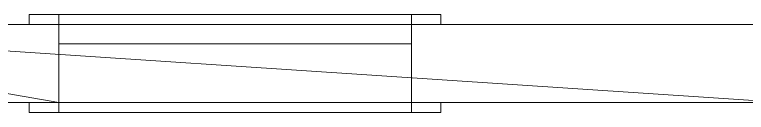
# Model space of a CAD drawing. Header units: inches. Extents: x -757 to 631, y -544 to 482.
# Drawn here: x 92.1 to 166.7, y -497.1 to -487.1 of the extents above; entities that cross this region are included whole.
import ezdxf

# ---------------------------------------------------------------- set-up
doc = ezdxf.new("R2010")
doc.units = ezdxf.units.IN
doc.header["$MEASUREMENT"] = 0
for name, color, linetype, lineweight in [('A-DOOR', 31, 'Continuous', 13), ('A-DOOR-FRAM', 31, 'Continuous', 9), ('A-WALL', 113, 'Continuous', 13)]:
    doc.layers.add(name, color=color, linetype=linetype, lineweight=lineweight)

# ---------------------------------------------------------------- blocks, each defined once
blk = doc.blocks.new('Single-Flush - 36_ x 84_-170492-_3D_')
at = {"layer": 'A-DOOR-FRAM'}
for p, q in [((-21, 4, 87), (-21, 4)), ((-21, 4, 87), (21, 4, 87)), ((21, 4), (21, 4, 87)), ((-21, -4, 87), (21, -4, 87)), ((-21, -4), (-21, -4, 87)), ((21, -4, 87), (21, -4))]:
    blk.add_line(p, q, dxfattribs=at)
at = {"layer": 'A-DOOR', "lineweight": 9}
mesh = blk.add_polyface(dxfattribs=at)
corners = [(18, 4), (-18, 4), (-18, 4, 84), (18, 4, 84)]
mesh.append_faces([[corners[k] for k in face] for face in [(0, 1, 2, 3)]])
mesh = blk.add_polyface(dxfattribs=at)
corners = [(18, 2, 84), (18, 4, 84), (-18, 4, 84), (-18, 2, 84)]
mesh.append_faces([[corners[k] for k in face] for face in [(0, 1, 2, 3)]])
mesh = blk.add_polyface(dxfattribs=at)
corners = [(-18, 2, 84), (-18, 4, 84), (-18, 4), (-18, 2)]
mesh.append_faces([[corners[k] for k in face] for face in [(0, 1, 2, 3)]])
mesh = blk.add_polyface(dxfattribs=at)
corners = [(18, 2), (-18, 2), (-18, 4), (18, 4)]
mesh.append_faces([[corners[k] for k in face] for face in [(0, 1, 2, 3)]])
mesh = blk.add_polyface(dxfattribs=at)
corners = [(18, 2), (18, 4), (18, 4, 84), (18, 2, 84)]
mesh.append_faces([[corners[k] for k in face] for face in [(0, 1, 2, 3)]])
mesh = blk.add_polyface(dxfattribs=at)
corners = [(-18, 2, 84), (-18, 2), (18, 2), (18, 2, 84)]
mesh.append_faces([[corners[k] for k in face] for face in [(0, 1, 2, 3)]])
at = {"layer": 'A-DOOR-FRAM'}
mesh = blk.add_polyface(dxfattribs=at)
corners = [(-21, 5, 87), (21, 5, 87), (21, 5), (18, 5), (18, 5, 84), (-18, 5, 84), (-18, 5), (-21, 5)]
mesh.append_faces([[corners[k] for k in face] for face in [(4, 1, 2, 3)]], dxfattribs={"vtx0": -1})
mesh.append_faces([[corners[k] for k in face] for face in [(7, 0, 5, 6)]], dxfattribs={"vtx1": -1})
mesh.append_faces([[corners[k] for k in face] for face in [(4, 5, 0, 1)]], dxfattribs={"vtx1": -1, "vtx3": -1})
mesh = blk.add_polyface(dxfattribs=at)
corners = [(-21, 5, 87), (-21, 4, 87), (21, 4, 87), (21, 5, 87)]
mesh.append_faces([[corners[k] for k in face] for face in [(0, 1, 2, 3)]])
mesh = blk.add_polyface(dxfattribs=at)
corners = [(-21, 5), (-18, 5), (-18, 4), (-21, 4)]
mesh.append_faces([[corners[k] for k in face] for face in [(3, 0, 1, 2)]])
mesh = blk.add_polyface(dxfattribs=at)
corners = [(-21, 5), (-21, 4), (-21, 4, 87), (-21, 5, 87)]
mesh.append_faces([[corners[k] for k in face] for face in [(0, 1, 2, 3)]])
mesh = blk.add_polyface(dxfattribs=at)
corners = [(-18, 5, 84), (18, 5, 84), (18, 4, 84), (-18, 4, 84)]
mesh.append_faces([[corners[k] for k in face] for face in [(0, 1, 2, 3)]])
mesh = blk.add_polyface(dxfattribs=at)
corners = [(-18, 5, 84), (-18, 4, 84), (-18, 4), (-18, 5)]
mesh.append_faces([[corners[k] for k in face] for face in [(0, 1, 2, 3)]])
mesh = blk.add_polyface(dxfattribs=at)
corners = [(18, 5), (21, 5), (21, 4), (18, 4)]
mesh.append_faces([[corners[k] for k in face] for face in [(3, 0, 1, 2)]])
mesh = blk.add_polyface(dxfattribs=at)
corners = [(18, 5), (18, 4), (18, 4, 84), (18, 5, 84)]
mesh.append_faces([[corners[k] for k in face] for face in [(0, 1, 2, 3)]])
mesh = blk.add_polyface(dxfattribs=at)
corners = [(21, 5, 87), (21, 4, 87), (21, 4), (21, 5)]
mesh.append_faces([[corners[k] for k in face] for face in [(0, 1, 2, 3)]])
mesh = blk.add_polyface(dxfattribs=at)
corners = [(-21, 4, 87), (-21, 4), (-18, 4), (-18, 4, 84), (18, 4, 84), (18, 4), (21, 4), (21, 4, 87)]
mesh.append_faces([[corners[k] for k in face] for face in [(3, 0, 1, 2)]], dxfattribs={"vtx0": -1})
mesh.append_faces([[corners[k] for k in face] for face in [(6, 7, 4, 5)]], dxfattribs={"vtx1": -1})
mesh.append_faces([[corners[k] for k in face] for face in [(3, 4, 7, 0)]], dxfattribs={"vtx1": -1, "vtx3": -1})
mesh = blk.add_polyface(dxfattribs=at)
corners = [(21, -4, 87), (21, -4), (18, -4), (18, -4, 84), (-18, -4, 84), (-18, -4), (-21, -4), (-21, -4, 87)]
mesh.append_faces([[corners[k] for k in face] for face in [(3, 0, 1, 2)]], dxfattribs={"vtx0": -1})
mesh.append_faces([[corners[k] for k in face] for face in [(6, 7, 4, 5)]], dxfattribs={"vtx1": -1})
mesh.append_faces([[corners[k] for k in face] for face in [(3, 4, 7, 0)]], dxfattribs={"vtx1": -1, "vtx3": -1})
mesh = blk.add_polyface(dxfattribs=at)
corners = [(21, -5, 87), (21, -4, 87), (-21, -4, 87), (-21, -5, 87)]
mesh.append_faces([[corners[k] for k in face] for face in [(0, 1, 2, 3)]])
mesh = blk.add_polyface(dxfattribs=at)
corners = [(-21, -5, 87), (-21, -4, 87), (-21, -4), (-21, -5)]
mesh.append_faces([[corners[k] for k in face] for face in [(0, 1, 2, 3)]])
mesh = blk.add_polyface(dxfattribs=at)
corners = [(-18, -5), (-21, -5), (-21, -4), (-18, -4)]
mesh.append_faces([[corners[k] for k in face] for face in [(3, 0, 1, 2)]])
mesh = blk.add_polyface(dxfattribs=at)
corners = [(-18, -5), (-18, -4), (-18, -4, 84), (-18, -5, 84)]
mesh.append_faces([[corners[k] for k in face] for face in [(0, 1, 2, 3)]])
mesh = blk.add_polyface(dxfattribs=at)
corners = [(18, -5, 84), (-18, -5, 84), (-18, -4, 84), (18, -4, 84)]
mesh.append_faces([[corners[k] for k in face] for face in [(0, 1, 2, 3)]])
mesh = blk.add_polyface(dxfattribs=at)
corners = [(18, -5, 84), (18, -4, 84), (18, -4), (18, -5)]
mesh.append_faces([[corners[k] for k in face] for face in [(0, 1, 2, 3)]])
mesh = blk.add_polyface(dxfattribs=at)
corners = [(21, -5), (18, -5), (18, -4), (21, -4)]
mesh.append_faces([[corners[k] for k in face] for face in [(3, 0, 1, 2)]])
mesh = blk.add_polyface(dxfattribs=at)
corners = [(21, -5), (21, -4), (21, -4, 87), (21, -5, 87)]
mesh.append_faces([[corners[k] for k in face] for face in [(0, 1, 2, 3)]])
mesh = blk.add_polyface(dxfattribs=at)
corners = [(21, -5, 87), (-21, -5, 87), (-21, -5), (-18, -5), (-18, -5, 84), (18, -5, 84), (18, -5), (21, -5)]
mesh.append_faces([[corners[k] for k in face] for face in [(4, 1, 2, 3)]], dxfattribs={"vtx0": -1})
mesh.append_faces([[corners[k] for k in face] for face in [(7, 0, 5, 6)]], dxfattribs={"vtx1": -1})
mesh.append_faces([[corners[k] for k in face] for face in [(4, 5, 0, 1)]], dxfattribs={"vtx1": -1, "vtx3": -1})

msp = doc.modelspace()

# ---------------------------------------------------------------- block references
at = {"layer": 'A-DOOR'}
msp.add_blockref('Single-Flush - 36_ x 84_-170492-_3D_', (114.578, -492.085), dxfattribs=at)

# ---------------------------------------------------------------- meshes
at = {"layer": 'A-WALL'}
mesh = msp.add_polyface(dxfattribs=at)
corners = [(-509.422, -488.085, 240), (50.578, -488.085, 240), (58.578, -488.085, 240), (170.578, -488.085, 240), (170.578, -488.085), (132.578, -488.085), (132.578, -488.085, 84), (96.578, -488.085, 84), (96.578, -488.085), (58.578, -488.085), (50.578, -488.085), (0.578, -488.085), (0.578, -488.085, 84), (-35.422, -488.085, 84), (-35.422, -488.085), (-509.422, -488.085)]
mesh.append_faces([[corners[k] for k in face] for face in [(1, 12, 13, 0)]], dxfattribs={"vtx0": -1, "vtx2": -1})
mesh.append_faces([[corners[k] for k in face] for face in [(1, 2, 7, 12)]], dxfattribs={"vtx1": -1, "vtx2": -1, "vtx3": -1})
mesh.append_faces([[corners[k] for k in face] for face in [(2, 3, 6, 7)]], dxfattribs={"vtx1": -1, "vtx3": -1})
mesh.append_faces([[corners[k] for k in face] for face in [(4, 5, 6, 3)]], dxfattribs={"vtx2": -1})
mesh.append_faces([[corners[k] for k in face] for face in [(10, 11, 12, 7)]], dxfattribs={"vtx2": -1, "vtx3": -1})
mesh.append_faces([[corners[k] for k in face] for face in [(7, 8, 9, 10), (13, 14, 15, 0)]], dxfattribs={"vtx3": -1})
mesh = msp.add_polyface(dxfattribs=at)
corners = [(170.578, -488.085), (170.578, -496.085), (132.578, -496.085), (132.578, -488.085), (-509.422, -496.085), (-509.422, -488.085), (-35.422, -488.085), (-35.422, -496.085), (96.578, -488.085), (96.578, -496.085), (0.578, -496.085), (0.578, -488.085), (50.578, -488.085), (58.578, -488.085)]
mesh.append_faces([[corners[k] for k in face] for face in [(2, 3, 0, 1), (5, 6, 7, 4)]])
mesh.append_faces([[corners[k] for k in face] for face in [(9, 12, 13, 8)]], dxfattribs={"vtx0": -1})
mesh.append_faces([[corners[k] for k in face] for face in [(10, 11, 12, 9)]], dxfattribs={"vtx2": -1})
mesh = msp.add_polyface(dxfattribs=at)
corners = [(170.578, -488.085, 240), (58.578, -488.085, 240), (50.578, -488.085, 240), (-509.422, -488.085, 240), (-509.422, -496.085, 240), (170.578, -496.085, 240)]
mesh.append_faces([[corners[k] for k in face] for face in [(4, 5, 2, 3)]], dxfattribs={"vtx1": -1})
mesh.append_faces([[corners[k] for k in face] for face in [(5, 0, 1, 2)]], dxfattribs={"vtx3": -1})
mesh = msp.add_polyface(dxfattribs=at)
corners = [(96.578, -488.085, 84), (132.578, -488.085, 84), (132.578, -496.085, 84), (96.578, -496.085, 84)]
mesh.append_faces([[corners[k] for k in face] for face in [(0, 1, 2, 3)]])
mesh = msp.add_polyface(dxfattribs=at)
corners = [(96.578, -488.085, 84), (96.578, -496.085, 84), (96.578, -496.085), (96.578, -488.085)]
mesh.append_faces([[corners[k] for k in face] for face in [(0, 1, 2, 3)]])
mesh = msp.add_polyface(dxfattribs=at)
corners = [(132.578, -488.085, 84), (132.578, -488.085), (132.578, -496.085), (132.578, -496.085, 84)]
mesh.append_faces([[corners[k] for k in face] for face in [(0, 1, 2, 3)]])
mesh = msp.add_polyface(dxfattribs=at)
corners = [(170.578, -496.085, 240), (-509.422, -496.085, 240), (-509.422, -496.085), (-35.422, -496.085), (-35.422, -496.085, 84), (0.578, -496.085, 84), (0.578, -496.085), (96.578, -496.085), (96.578, -496.085, 84), (132.578, -496.085, 84), (132.578, -496.085), (170.578, -496.085), (170.578, -496.085, 96)]
mesh.append_faces([[corners[k] for k in face] for face in [(0, 4, 5), (0, 8, 9, 12)]], dxfattribs={"vtx0": -1, "vtx2": -1})
mesh.append_faces([[corners[k] for k in face] for face in [(4, 0, 1, 2)]], dxfattribs={"vtx0": -1, "vtx3": -1})
mesh.append_faces([[corners[k] for k in face] for face in [(7, 8, 6)]], dxfattribs={"vtx1": -1})
mesh.append_faces([[corners[k] for k in face] for face in [(5, 6, 8, 0)]], dxfattribs={"vtx1": -1, "vtx2": -1, "vtx3": -1})
mesh.append_faces([[corners[k] for k in face] for face in [(2, 3, 4)]], dxfattribs={"vtx2": -1})
mesh.append_faces([[corners[k] for k in face] for face in [(9, 10, 11, 12)]], dxfattribs={"vtx3": -1})

doc.saveas('drawing.dxf')
